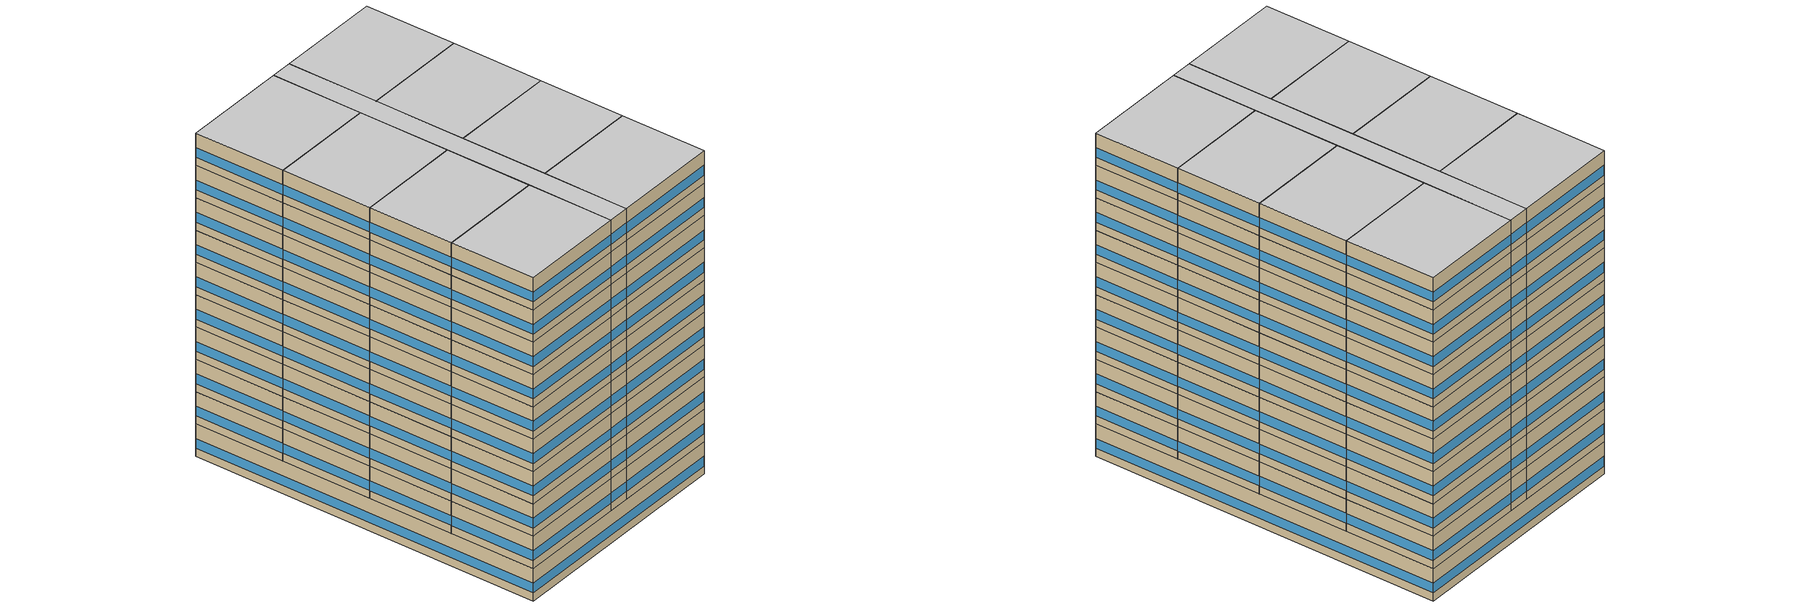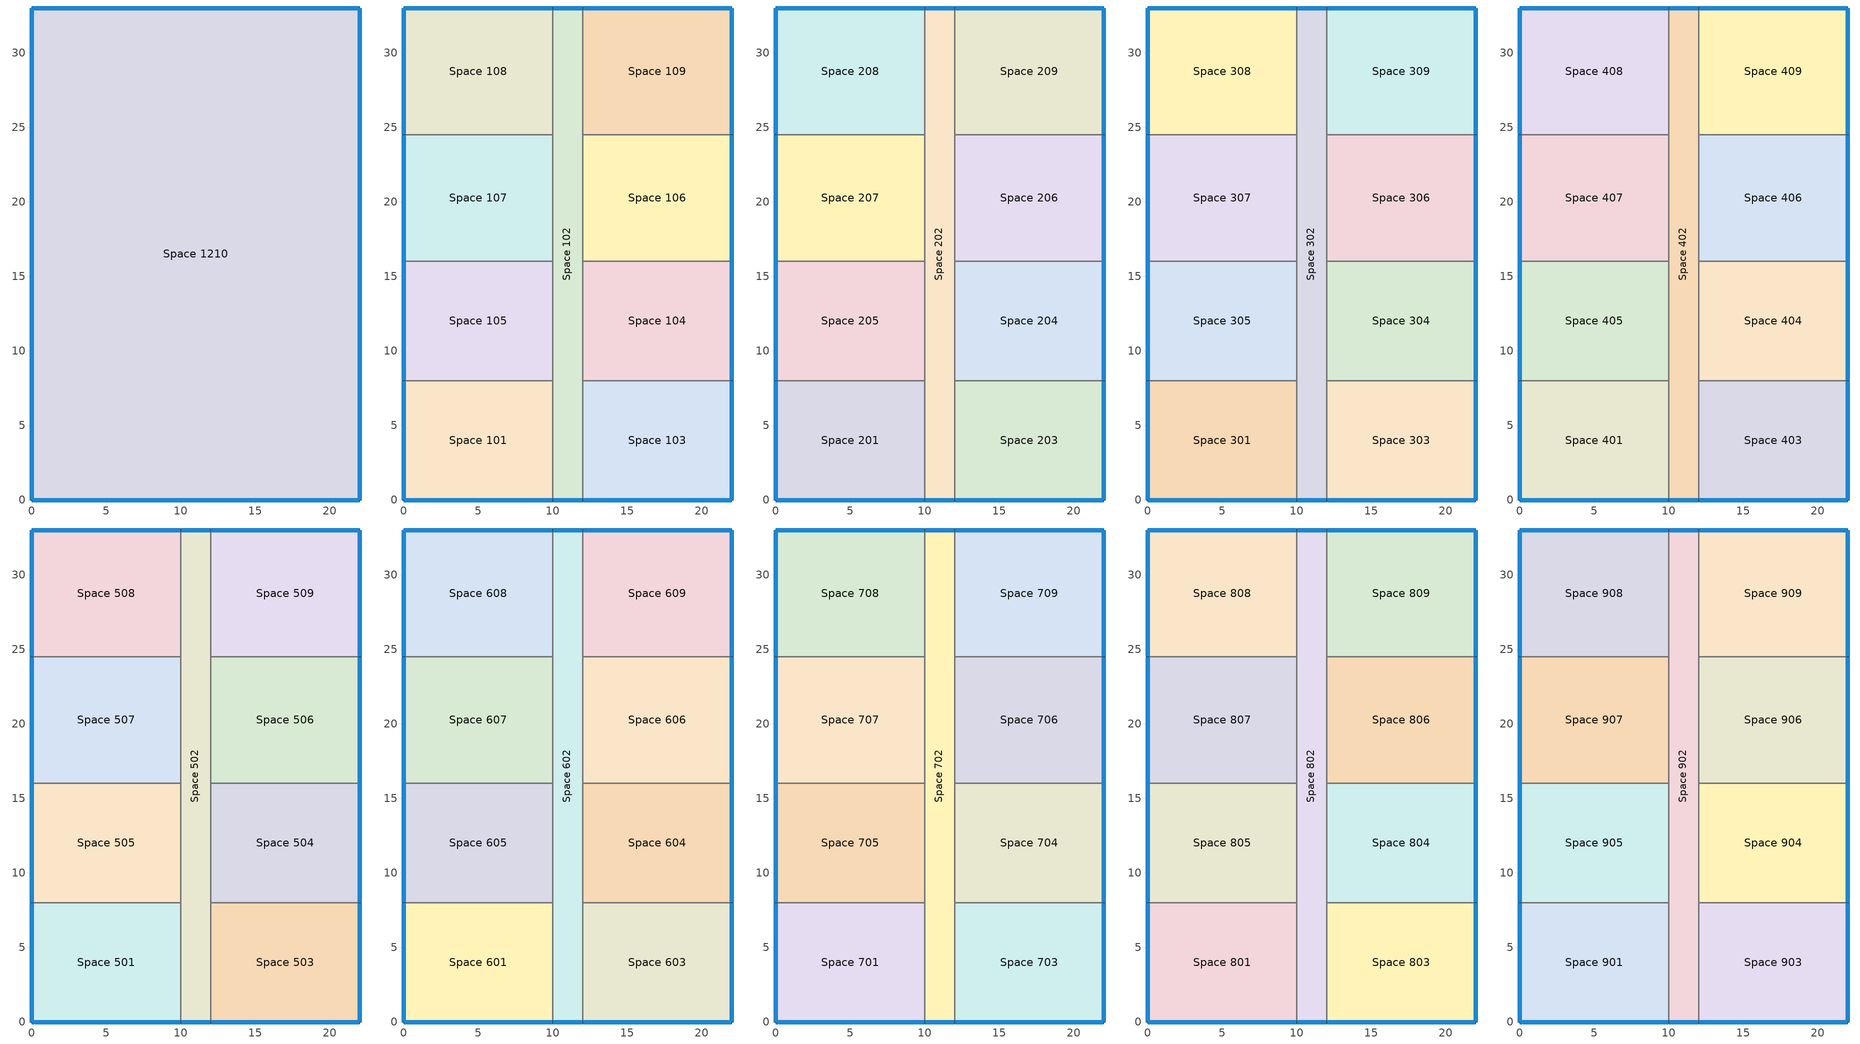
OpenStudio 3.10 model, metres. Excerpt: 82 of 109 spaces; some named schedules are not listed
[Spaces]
Space 1210
 floor ground: 22,33 22,0 0,0 0,33 z0
 wall outside: 0,33 0,0 22,0 22,33 0,33 z0:3.05
 window: 22,0.03 22,32.97 / 21.97,33 0.03,33 / 0,32.97 0,0.03 / 0.03,0 21.97,0 z0.76:1.68
 roof outside: 22,0 22,33 0,33 0,0 z3.05
Space 101
 floor ground: 10,8 10,0 0,0 0,8 z3.05
 wall outside: 0,8 0,0 10,0 z3.05:6.1
 wall to Space 102: 10,0 10,8 z3.05:6.1
 wall to Space 105: 10,8 0,8 z3.05:6.1
 window: 0.03,0 9.97,0 / 0,7.98 0,0.03 z3.81:4.73
Space 102
 floor ground: 12,33 12,0 10,0 10,33 z3.05
 wall outside: 12,33 10,33 / 10,0 12,0 z3.05:6.1
 wall to Space 109: 12,24.5 12,33 z3.05:6.1
 wall to Space 106: 12,16 12,24.5 z3.05:6.1
 wall to Space 104: 12,8 12,16 z3.05:6.1
 wall to Space 103: 12,0 12,8 z3.05:6.1
 wall to Space 105: 10,16 10,8 z3.05:6.1
 wall to Space 107: 10,24.5 10,16 z3.05:6.1
 wall to Space 108: 10,33 10,24.5 z3.05:6.1
 window: 11.97,33 10.03,33 / 10.03,0 11.97,0 z3.81:4.75
Space 103
 floor ground: 22,8 22,0 12,0 12,8 z3.05
 wall outside: 12,0 22,0 22,8 z3.05:6.1
 wall to Space 104: 22,8 12,8 z3.05:6.1
 window: 22,0.03 22,7.97 / 12.03,0 21.97,0 z3.81:4.73
Space 104
 floor ground: 22,16 22,8 12,8 12,16 z3.05
 wall outside: 22,8 22,16 z3.05:6.1
 wall to Space 106: 22,16 12,16 z3.05:6.1
 window: 22,8.03 22,15.97 z3.81:4.73
Space 105
 floor ground: 10,16 10,8 0,8 0,16 z3.05
 wall outside: 0,16 0,8 z3.05:6.1
 wall to Space 107: 10,16 0,16 z3.05:6.1
 window: 0,15.98 0,8.03 z3.81:4.73
Space 106
 floor ground: 22,24.5 22,16 12,16 12,24.5 z3.05
 wall outside: 22,16 22,24.5 z3.05:6.1
 wall to Space 109: 22,24.5 12,24.5 z3.05:6.1
 window: 22,16.03 22,24.47 z3.81:4.73
Space 107
 floor ground: 10,24.5 10,16 0,16 0,24.5 z3.05
 wall outside: 0,24.5 0,16 z3.05:6.1
 wall to Space 108: 10,24.5 0,24.5 z3.05:6.1
 window: 0,24.47 0,16.03 z3.81:4.73
Space 108
 floor ground: 10,33 10,24.5 0,24.5 0,33 z3.05
 wall outside: 10,33 0,33 0,24.5 z3.05:6.1
 window: 0,32.97 0,24.53 / 9.97,33 0.03,33 z3.81:4.73
Space 109
 floor ground: 22,33 22,24.5 12,24.5 12,33 z3.05
 wall outside: 22,24.5 22,33 12,33 z3.05:6.1
 window: 21.97,33 12.03,33 / 22,24.53 22,32.97 z3.81:4.73
Space 201
 floor to Space 101: 10,8 10,0 0,0 0,8 z6.1
 wall outside: 0,8 0,0 10,0 z6.1:9.15
 wall to Space 202: 10,0 10,8 z6.1:9.15
 wall to Space 205: 10,8 0,8 z6.1:9.15
 window: 0.03,0 9.97,0 / 0,7.98 0,0.03 z6.86:7.78
Space 202
 floor to Space 102: 12,33 12,0 10,0 10,33 z6.1
 wall outside: 12,33 10,33 / 10,0 12,0 z6.1:9.15
 wall to Space 209: 12,24.5 12,33 z6.1:9.15
 wall to Space 206: 12,16 12,24.5 z6.1:9.15
 wall to Space 204: 12,8 12,16 z6.1:9.15
 wall to Space 203: 12,0 12,8 z6.1:9.15
 wall to Space 205: 10,16 10,8 z6.1:9.15
 wall to Space 207: 10,24.5 10,16 z6.1:9.15
 wall to Space 208: 10,33 10,24.5 z6.1:9.15
 window: 11.97,33 10.03,33 / 10.03,0 11.97,0 z6.86:7.8
Space 203
 floor to Space 103: 22,8 22,0 12,0 12,8 z6.1
 wall outside: 12,0 22,0 22,8 z6.1:9.15
 wall to Space 204: 22,8 12,8 z6.1:9.15
 window: 22,0.03 22,7.97 / 12.03,0 21.97,0 z6.86:7.78
Space 204
 floor to Space 104: 22,16 22,8 12,8 12,16 z6.1
 wall outside: 22,8 22,16 z6.1:9.15
 wall to Space 206: 22,16 12,16 z6.1:9.15
 window: 22,8.03 22,15.97 z6.86:7.78
Space 205
 floor to Space 105: 10,16 10,8 0,8 0,16 z6.1
 wall outside: 0,16 0,8 z6.1:9.15
 wall to Space 207: 10,16 0,16 z6.1:9.15
 window: 0,15.98 0,8.03 z6.86:7.78
Space 206
 floor to Space 106: 22,24.5 22,16 12,16 12,24.5 z6.1
 wall outside: 22,16 22,24.5 z6.1:9.15
 wall to Space 209: 22,24.5 12,24.5 z6.1:9.15
 window: 22,16.03 22,24.47 z6.86:7.78
Space 207
 floor to Space 107: 10,24.5 10,16 0,16 0,24.5 z6.1
 wall outside: 0,24.5 0,16 z6.1:9.15
 wall to Space 208: 10,24.5 0,24.5 z6.1:9.15
 window: 0,24.47 0,16.03 z6.86:7.78
Space 208
 floor to Space 108: 10,33 10,24.5 0,24.5 0,33 z6.1
 wall outside: 10,33 0,33 0,24.5 z6.1:9.15
 window: 9.97,33 0.03,33 / 0,32.97 0,24.53 z6.86:7.78
Space 209
 floor to Space 109: 22,33 22,24.5 12,24.5 12,33 z6.1
 wall outside: 22,24.5 22,33 12,33 z6.1:9.15
 window: 21.97,33 12.03,33 / 22,24.53 22,32.97 z6.86:7.78
Space 301
 floor to Space 201: 10,8 10,0 0,0 0,8 z9.15
 wall outside: 0,8 0,0 10,0 z9.15:12.2
 wall to Space 302: 10,0 10,8 z9.15:12.2
 wall to Space 305: 10,8 0,8 z9.15:12.2
 window: 0.03,0 9.97,0 / 0,7.98 0,0.03 z9.91:10.83
Space 302
 floor to Space 202: 12,33 12,0 10,0 10,33 z9.15
 wall outside: 12,33 10,33 / 10,0 12,0 z9.15:12.2
 wall to Space 309: 12,24.5 12,33 z9.15:12.2
 wall to Space 306: 12,16 12,24.5 z9.15:12.2
 wall to Space 304: 12,8 12,16 z9.15:12.2
 wall to Space 303: 12,0 12,8 z9.15:12.2
 wall to Space 305: 10,16 10,8 z9.15:12.2
 wall to Space 307: 10,24.5 10,16 z9.15:12.2
 wall to Space 308: 10,33 10,24.5 z9.15:12.2
 window: 11.97,33 10.03,33 / 10.03,0 11.97,0 z9.91:10.85
Space 303
 floor to Space 203: 22,8 22,0 12,0 12,8 z9.15
 wall outside: 12,0 22,0 22,8 z9.15:12.2
 wall to Space 304: 22,8 12,8 z9.15:12.2
 window: 12.03,0 21.97,0 / 22,0.03 22,7.97 z9.91:10.83
Space 304
 floor to Space 204: 22,16 22,8 12,8 12,16 z9.15
 wall outside: 22,8 22,16 z9.15:12.2
 wall to Space 306: 22,16 12,16 z9.15:12.2
 window: 22,8.03 22,15.97 z9.91:10.83
Space 305
 floor to Space 205: 10,16 10,8 0,8 0,16 z9.15
 wall outside: 0,16 0,8 z9.15:12.2
 wall to Space 307: 10,16 0,16 z9.15:12.2
 window: 0,15.98 0,8.03 z9.91:10.83
Space 306
 floor to Space 206: 22,24.5 22,16 12,16 12,24.5 z9.15
 wall outside: 22,16 22,24.5 z9.15:12.2
 wall to Space 309: 22,24.5 12,24.5 z9.15:12.2
 window: 22,16.03 22,24.47 z9.91:10.83
Space 307
 floor to Space 207: 10,24.5 10,16 0,16 0,24.5 z9.15
 wall outside: 0,24.5 0,16 z9.15:12.2
 wall to Space 308: 10,24.5 0,24.5 z9.15:12.2
 window: 0,24.47 0,16.03 z9.91:10.83
Space 308
 floor to Space 208: 10,33 10,24.5 0,24.5 0,33 z9.15
 wall outside: 10,33 0,33 0,24.5 z9.15:12.2
 window: 0,32.97 0,24.53 / 9.97,33 0.03,33 z9.91:10.83
Space 309
 floor to Space 209: 22,33 22,24.5 12,24.5 12,33 z9.15
 wall outside: 22,24.5 22,33 12,33 z9.15:12.2
 window: 21.97,33 12.03,33 / 22,24.53 22,32.97 z9.91:10.83
Space 401
 floor to Space 301: 10,8 10,0 0,0 0,8 z12.2
 wall outside: 0,8 0,0 10,0 z12.2:15.25
 wall to Space 402: 10,0 10,8 z12.2:15.25
 wall to Space 405: 10,8 0,8 z12.2:15.25
 window: 0.03,0 9.97,0 / 0,7.98 0,0.03 z12.96:13.88
Space 402
 floor to Space 302: 12,33 12,0 10,0 10,33 z12.2
 wall outside: 12,33 10,33 / 10,0 12,0 z12.2:15.25
 wall to Space 409: 12,24.5 12,33 z12.2:15.25
 wall to Space 406: 12,16 12,24.5 z12.2:15.25
 wall to Space 404: 12,8 12,16 z12.2:15.25
 wall to Space 403: 12,0 12,8 z12.2:15.25
 wall to Space 405: 10,16 10,8 z12.2:15.25
 wall to Space 407: 10,24.5 10,16 z12.2:15.25
 wall to Space 408: 10,33 10,24.5 z12.2:15.25
 window: 11.97,33 10.03,33 / 10.03,0 11.97,0 z12.96:13.9
Space 403
 floor to Space 303: 22,8 22,0 12,0 12,8 z12.2
 wall outside: 12,0 22,0 22,8 z12.2:15.25
 wall to Space 404: 22,8 12,8 z12.2:15.25
 window: 22,0.03 22,7.97 / 12.03,0 21.97,0 z12.96:13.88
Space 404
 floor to Space 304: 22,16 22,8 12,8 12,16 z12.2
 wall outside: 22,8 22,16 z12.2:15.25
 wall to Space 406: 22,16 12,16 z12.2:15.25
 window: 22,8.03 22,15.97 z12.96:13.88
Space 405
 floor to Space 305: 10,16 10,8 0,8 0,16 z12.2
 wall outside: 0,16 0,8 z12.2:15.25
 wall to Space 407: 10,16 0,16 z12.2:15.25
 window: 0,15.98 0,8.03 z12.96:13.88
Space 406
 floor to Space 306: 22,24.5 22,16 12,16 12,24.5 z12.2
 wall outside: 22,16 22,24.5 z12.2:15.25
 wall to Space 409: 22,24.5 12,24.5 z12.2:15.25
 window: 22,16.03 22,24.47 z12.96:13.88
Space 407
 floor to Space 307: 10,24.5 10,16 0,16 0,24.5 z12.2
 wall outside: 0,24.5 0,16 z12.2:15.25
 wall to Space 408: 10,24.5 0,24.5 z12.2:15.25
 window: 0,24.47 0,16.03 z12.96:13.88
Space 408
 floor to Space 308: 10,33 10,24.5 0,24.5 0,33 z12.2
 wall outside: 10,33 0,33 0,24.5 z12.2:15.25
 window: 0,32.97 0,24.53 / 9.97,33 0.03,33 z12.96:13.88
Space 409
 floor to Space 309: 22,33 22,24.5 12,24.5 12,33 z12.2
 wall outside: 22,24.5 22,33 12,33 z12.2:15.25
 window: 21.97,33 12.03,33 / 22,24.53 22,32.97 z12.96:13.88
Space 501
 floor to Space 401: 10,8 10,0 0,0 0,8 z15.25
 wall outside: 0,8 0,0 10,0 z15.25:18.3
 wall to Space 502: 10,0 10,8 z15.25:18.3
 wall to Space 505: 10,8 0,8 z15.25:18.3
 window: 0.03,0 9.97,0 / 0,7.98 0,0.03 z16.01:16.93
Space 502
 floor to Space 402: 12,33 12,0 10,0 10,33 z15.25
 wall outside: 12,33 10,33 / 10,0 12,0 z15.25:18.3
 wall to Space 509: 12,24.5 12,33 z15.25:18.3
 wall to Space 506: 12,16 12,24.5 z15.25:18.3
 wall to Space 504: 12,8 12,16 z15.25:18.3
 wall to Space 503: 12,0 12,8 z15.25:18.3
 wall to Space 505: 10,16 10,8 z15.25:18.3
 wall to Space 507: 10,24.5 10,16 z15.25:18.3
 wall to Space 508: 10,33 10,24.5 z15.25:18.3
 window: 11.97,33 10.03,33 / 10.03,0 11.97,0 z16.01:16.95
Space 503
 floor to Space 403: 22,8 22,0 12,0 12,8 z15.25
 wall outside: 12,0 22,0 22,8 z15.25:18.3
 wall to Space 504: 22,8 12,8 z15.25:18.3
 window: 22,0.03 22,7.97 / 12.03,0 21.97,0 z16.01:16.93
Space 504
 floor to Space 404: 22,16 22,8 12,8 12,16 z15.25
 wall outside: 22,8 22,16 z15.25:18.3
 wall to Space 506: 22,16 12,16 z15.25:18.3
 window: 22,8.03 22,15.97 z16.01:16.93
Space 505
 floor to Space 405: 10,16 10,8 0,8 0,16 z15.25
 wall outside: 0,16 0,8 z15.25:18.3
 wall to Space 507: 10,16 0,16 z15.25:18.3
 window: 0,15.98 0,8.03 z16.01:16.93
Space 506
 floor to Space 406: 22,24.5 22,16 12,16 12,24.5 z15.25
 wall outside: 22,16 22,24.5 z15.25:18.3
 wall to Space 509: 22,24.5 12,24.5 z15.25:18.3
 window: 22,16.03 22,24.47 z16.01:16.93
Space 507
 floor to Space 407: 10,24.5 10,16 0,16 0,24.5 z15.25
 wall outside: 0,24.5 0,16 z15.25:18.3
 wall to Space 508: 10,24.5 0,24.5 z15.25:18.3
 window: 0,24.47 0,16.03 z16.01:16.93
Space 508
 floor to Space 408: 10,33 10,24.5 0,24.5 0,33 z15.25
 wall outside: 10,33 0,33 0,24.5 z15.25:18.3
 window: 9.97,33 0.03,33 / 0,32.97 0,24.53 z16.01:16.93
Space 509
 floor to Space 409: 22,33 22,24.5 12,24.5 12,33 z15.25
 wall outside: 22,24.5 22,33 12,33 z15.25:18.3
 window: 22,24.53 22,32.97 / 21.97,33 12.03,33 z16.01:16.93
Space 601
 floor to Space 501: 10,8 10,0 0,0 0,8 z18.3
 wall outside: 0,8 0,0 10,0 z18.3:21.35
 wall to Space 602: 10,0 10,8 z18.3:21.35
 wall to Space 605: 10,8 0,8 z18.3:21.35
 window: 0,7.98 0,0.03 / 0.03,0 9.97,0 z19.06:19.98
Space 602
 floor to Space 502: 12,33 12,0 10,0 10,33 z18.3
 wall outside: 12,33 10,33 / 10,0 12,0 z18.3:21.35
 wall to Space 609: 12,24.5 12,33 z18.3:21.35
 wall to Space 606: 12,16 12,24.5 z18.3:21.35
 wall to Space 604: 12,8 12,16 z18.3:21.35
 wall to Space 603: 12,0 12,8 z18.3:21.35
 wall to Space 605: 10,16 10,8 z18.3:21.35
 wall to Space 607: 10,24.5 10,16 z18.3:21.35
 wall to Space 608: 10,33 10,24.5 z18.3:21.35
 window: 11.97,33 10.03,33 / 10.03,0 11.97,0 z19.06:20
Space 603
 floor to Space 503: 22,8 22,0 12,0 12,8 z18.3
 wall outside: 12,0 22,0 22,8 z18.3:21.35
 wall to Space 604: 22,8 12,8 z18.3:21.35
 window: 22,0.03 22,7.97 / 12.03,0 21.97,0 z19.06:19.98
Space 604
 floor to Space 504: 22,16 22,8 12,8 12,16 z18.3
 wall outside: 22,8 22,16 z18.3:21.35
 wall to Space 606: 22,16 12,16 z18.3:21.35
 window: 22,8.03 22,15.97 z19.06:19.98
Space 605
 floor to Space 505: 10,16 10,8 0,8 0,16 z18.3
 wall outside: 0,16 0,8 z18.3:21.35
 wall to Space 607: 10,16 0,16 z18.3:21.35
 window: 0,15.98 0,8.03 z19.06:19.98
Space 606
 floor to Space 506: 22,24.5 22,16 12,16 12,24.5 z18.3
 wall outside: 22,16 22,24.5 z18.3:21.35
 wall to Space 609: 22,24.5 12,24.5 z18.3:21.35
 window: 22,16.03 22,24.47 z19.06:19.98
Space 607
 floor to Space 507: 10,24.5 10,16 0,16 0,24.5 z18.3
 wall outside: 0,24.5 0,16 z18.3:21.35
 wall to Space 608: 10,24.5 0,24.5 z18.3:21.35
 window: 0,24.47 0,16.03 z19.06:19.98
Space 608
 floor to Space 508: 10,33 10,24.5 0,24.5 0,33 z18.3
 wall outside: 10,33 0,33 0,24.5 z18.3:21.35
 window: 0,32.97 0,24.53 / 9.97,33 0.03,33 z19.06:19.98
Space 609
 floor to Space 509: 22,33 22,24.5 12,24.5 12,33 z18.3
 wall outside: 22,24.5 22,33 12,33 z18.3:21.35
 window: 21.97,33 12.03,33 / 22,24.53 22,32.97 z19.06:19.98
Space 701
 floor to Space 601: 10,8 10,0 0,0 0,8 z21.35
 wall outside: 0,8 0,0 10,0 z21.35:24.4
 wall to Space 702: 10,0 10,8 z21.35:24.4
 wall to Space 705: 10,8 0,8 z21.35:24.4
 window: 0.03,0 9.97,0 / 0,7.98 0,0.03 z22.11:23.03
Space 702
 floor to Space 602: 12,33 12,0 10,0 10,33 z21.35
 wall outside: 12,33 10,33 / 10,0 12,0 z21.35:24.4
 wall to Space 709: 12,24.5 12,33 z21.35:24.4
 wall to Space 706: 12,16 12,24.5 z21.35:24.4
 wall to Space 704: 12,8 12,16 z21.35:24.4
 wall to Space 703: 12,0 12,8 z21.35:24.4
 wall to Space 705: 10,16 10,8 z21.35:24.4
 wall to Space 707: 10,24.5 10,16 z21.35:24.4
 wall to Space 708: 10,33 10,24.5 z21.35:24.4
 window: 11.97,33 10.03,33 / 10.03,0 11.97,0 z22.11:23.05
Space 703
 floor to Space 603: 22,8 22,0 12,0 12,8 z21.35
 wall outside: 12,0 22,0 22,8 z21.35:24.4
 wall to Space 704: 22,8 12,8 z21.35:24.4
 window: 12.03,0 21.97,0 / 22,0.03 22,7.97 z22.11:23.03
Space 704
 floor to Space 604: 22,16 22,8 12,8 12,16 z21.35
 wall outside: 22,8 22,16 z21.35:24.4
 wall to Space 706: 22,16 12,16 z21.35:24.4
 window: 22,8.03 22,15.97 z22.11:23.03
Space 705
 floor to Space 605: 10,16 10,8 0,8 0,16 z21.35
 wall outside: 0,16 0,8 z21.35:24.4
 wall to Space 707: 10,16 0,16 z21.35:24.4
 window: 0,15.98 0,8.03 z22.11:23.03
Space 706
 floor to Space 606: 22,24.5 22,16 12,16 12,24.5 z21.35
 wall outside: 22,16 22,24.5 z21.35:24.4
 wall to Space 709: 22,24.5 12,24.5 z21.35:24.4
 window: 22,16.03 22,24.47 z22.11:23.03
Space 707
 floor to Space 607: 10,24.5 10,16 0,16 0,24.5 z21.35
 wall outside: 0,24.5 0,16 z21.35:24.4
 wall to Space 708: 10,24.5 0,24.5 z21.35:24.4
 window: 0,24.47 0,16.03 z22.11:23.03
Space 708
 floor to Space 608: 10,33 10,24.5 0,24.5 0,33 z21.35
 wall outside: 10,33 0,33 0,24.5 z21.35:24.4
 window: 0,32.97 0,24.53 / 9.97,33 0.03,33 z22.11:23.03
Space 709
 floor to Space 609: 22,33 22,24.5 12,24.5 12,33 z21.35
 wall outside: 22,24.5 22,33 12,33 z21.35:24.4
 window: 21.97,33 12.03,33 / 22,24.53 22,32.97 z22.11:23.03
Space 801
 floor to Space 701: 10,8 10,0 0,0 0,8 z24.4
 wall outside: 0,8 0,0 10,0 z24.4:27.45
 wall to Space 802: 10,0 10,8 z24.4:27.45
 wall to Space 805: 10,8 0,8 z24.4:27.45
 window: 0,7.98 0,0.03 / 0.03,0 9.97,0 z25.16:26.08
Space 802
 floor to Space 702: 12,33 12,0 10,0 10,33 z24.4
 wall outside: 12,33 10,33 / 10,0 12,0 z24.4:27.45
 wall to Space 809: 12,24.5 12,33 z24.4:27.45
 wall to Space 806: 12,16 12,24.5 z24.4:27.45
 wall to Space 804: 12,8 12,16 z24.4:27.45
 wall to Space 803: 12,0 12,8 z24.4:27.45
 wall to Space 805: 10,16 10,8 z24.4:27.45
 wall to Space 807: 10,24.5 10,16 z24.4:27.45
 wall to Space 808: 10,33 10,24.5 z24.4:27.45
 window: 11.97,33 10.03,33 / 10.03,0 11.97,0 z25.16:26.1
Space 803
 floor to Space 703: 22,8 22,0 12,0 12,8 z24.4
 wall outside: 12,0 22,0 22,8 z24.4:27.45
 wall to Space 804: 22,8 12,8 z24.4:27.45
 window: 22,0.03 22,7.97 / 12.03,0 21.97,0 z25.16:26.08
Space 804
 floor to Space 704: 22,16 22,8 12,8 12,16 z24.4
 wall outside: 22,8 22,16 z24.4:27.45
 wall to Space 806: 22,16 12,16 z24.4:27.45
 window: 22,8.03 22,15.97 z25.16:26.08
Space 805
 floor to Space 705: 10,16 10,8 0,8 0,16 z24.4
 wall outside: 0,16 0,8 z24.4:27.45
 wall to Space 807: 10,16 0,16 z24.4:27.45
 window: 0,15.98 0,8.03 z25.16:26.08
Space 806
 floor to Space 706: 22,24.5 22,16 12,16 12,24.5 z24.4
 wall outside: 22,16 22,24.5 z24.4:27.45
 wall to Space 809: 22,24.5 12,24.5 z24.4:27.45
 window: 22,16.03 22,24.47 z25.16:26.08
Space 807
 floor to Space 707: 10,24.5 10,16 0,16 0,24.5 z24.4
 wall outside: 0,24.5 0,16 z24.4:27.45
 wall to Space 808: 10,24.5 0,24.5 z24.4:27.45
 window: 0,24.47 0,16.03 z25.16:26.08
Space 808
 floor to Space 708: 10,33 10,24.5 0,24.5 0,33 z24.4
 wall outside: 10,33 0,33 0,24.5 z24.4:27.45
 window: 9.97,33 0.03,33 / 0,32.97 0,24.53 z25.16:26.08
Space 809
 floor to Space 709: 22,33 22,24.5 12,24.5 12,33 z24.4
 wall outside: 22,24.5 22,33 12,33 z24.4:27.45
 window: 22,24.53 22,32.97 / 21.97,33 12.03,33 z25.16:26.08
Space 901
 floor to Space 801: 10,8 10,0 0,0 0,8 z27.45
 wall outside: 0,8 0,0 10,0 z27.45:30.5
 wall to Space 902: 10,0 10,8 z27.45:30.5
 wall to Space 905: 10,8 0,8 z27.45:30.5
 window: 0.03,0 9.97,0 / 0,7.98 0,0.03 z28.21:29.13
 ceiling to Space 1001: 10,0 10,8 0,8 0,0 z30.5
Space 902
 floor to Space 802: 12,33 12,0 10,0 10,33 z27.45
 wall outside: 12,33 10,33 / 10,0 12,0 z27.45:30.5
 wall to Space 909: 12,24.5 12,33 z27.45:30.5
 wall to Space 906: 12,16 12,24.5 z27.45:30.5
 wall to Space 904: 12,8 12,16 z27.45:30.5
 wall to Space 903: 12,0 12,8 z27.45:30.5
 wall to Space 905: 10,16 10,8 z27.45:30.5
 wall to Space 907: 10,24.5 10,16 z27.45:30.5
 wall to Space 908: 10,33 10,24.5 z27.45:30.5
 window: 10.03,0 11.97,0 / 11.97,33 10.03,33 z28.21:29.15
 ceiling to Space 1002: 12,0 12,33 10,33 10,0 z30.5
Space 903
 floor to Space 803: 22,8 22,0 12,0 12,8 z27.45
 wall outside: 12,0 22,0 22,8 z27.45:30.5
 wall to Space 904: 22,8 12,8 z27.45:30.5
 window: 22,0.03 22,7.97 / 12.03,0 21.97,0 z28.21:29.13
 ceiling to Space 1003: 22,0 22,8 12,8 12,0 z30.5
Space 904
 floor to Space 804: 22,16 22,8 12,8 12,16 z27.45
 wall outside: 22,8 22,16 z27.45:30.5
 wall to Space 906: 22,16 12,16 z27.45:30.5
 window: 22,8.03 22,15.97 z28.21:29.13
 ceiling to Space 1004: 22,8 22,16 12,16 12,8 z30.5
Space 905
 floor to Space 805: 10,16 10,8 0,8 0,16 z27.45
 wall outside: 0,16 0,8 z27.45:30.5
 wall to Space 907: 10,16 0,16 z27.45:30.5
 window: 0,15.98 0,8.03 z28.21:29.13
 ceiling to Space 1005: 10,8 10,16 0,16 0,8 z30.5
Space 906
 floor to Space 806: 22,24.5 22,16 12,16 12,24.5 z27.45
 wall outside: 22,16 22,24.5 z27.45:30.5
 wall to Space 909: 22,24.5 12,24.5 z27.45:30.5
 window: 22,16.03 22,24.47 z28.21:29.13
 ceiling to Space 1006: 22,16 22,24.5 12,24.5 12,16 z30.5
Space 907
 floor to Space 807: 10,24.5 10,16 0,16 0,24.5 z27.45
 wall outside: 0,24.5 0,16 z27.45:30.5
 wall to Space 908: 10,24.5 0,24.5 z27.45:30.5
 window: 0,24.47 0,16.03 z28.21:29.13
 ceiling to Space 1007: 10,16 10,24.5 0,24.5 0,16 z30.5
Space 908
 floor to Space 808: 10,33 10,24.5 0,24.5 0,33 z27.45
 wall outside: 10,33 0,33 0,24.5 z27.45:30.5
 window: 9.97,33 0.03,33 / 0,32.97 0,24.53 z28.21:29.13
 ceiling to Space 1008: 10,24.5 10,33 0,33 0,24.5 z30.5
Space 909
 floor to Space 809: 22,33 22,24.5 12,24.5 12,33 z27.45
 wall outside: 22,24.5 22,33 12,33 z27.45:30.5
 window: 21.97,33 12.03,33 / 22,24.53 22,32.97 z28.21:29.13
 ceiling to Space 1009: 12,24.5 22,24.5 22,33 12,33 z30.5
[ClimateZones]
Climate Zone Institution Name 1=ASHRAE; Climate Zone Document Name 1=ANSI/ASHRAE Standard 169; Climate Zone Document Year 1=2006; Climate Zone Value 1=6A; Climate Zone Institution Name 2=CEC; Climate Zone Document Name 2=California Climate Zone Descriptions; Climate Zone Document Year 2=1995; Climate Zone Value 2=3
[Building]
Building 1
[Site]
Montreal-Trudeau Intl AP: Latitude {deg}=45.4706; Longitude {deg}=-73.7408; Time Zone {hr}=-5; Elevation {m}=36; Keep Site Location Information=No
[SizingPeriod:DesignDay] Daily Dry-Bulb Temperature Range {deltaC}=0; Barometric Pressure {Pa}=100893; Wind Speed {m/s}=3.9; Wind Direction {deg}=260; Sky Clearness=0; Rain Indicator=No; Snow Indicator=No; Day of Month=21; Month=1; Day Type=WinterDesignDay; Daylight Saving Time Indicator=No; Dry-Bulb Temperature Range Modifier Type=DefaultMultipliers; Solar Model Indicator=ASHRAEClearSky
Name | Maximum Dry-Bulb Temperature {C} | Humidity Condition Type | Wetbulb or DewPoint at Maximum Dry-Bulb {C}
Montreal Int'l Ann Htg 99.6% Condns DB | -23.7 | Wetbulb | -23.7
Montreal Int'l Ann Htg 99% Condns DB | -21.1 | Wetbulb | -21.1
Montreal Int'l Ann Hum_n 99.6% Condns DP=>MCDB | -23 | Dewpoint | -30.5
Montreal Int'l Ann Hum_n 99% Condns DP=>MCDB | -20.6 | Dewpoint | -27.9
[Material]
Name | Roughness | Thickness {m} | Conductivity {W/m-K} | Density {kg/m3} | Specific Heat {J/kg-K} | Thermal Absorptance | Solar Absorptance | Visible Absorptance
G05 25mm wood 1; G05 25mm wood 3 | MediumSmooth | 0.0254 | 0.15 | 608 | 1630 | 0.9 | 0.5 | 0.5
F08 Metal surface 1 | Smooth | 0.0008 | 45.28 | 7824 | 500 | 0.9 | 0.7 | 0.7
Generic LW Concrete | MediumRough | 0.1 | 0.53 | 1280 | 840 | 0.9 | 0.8 | 0.8
Generic Ceiling Air Gap | Smooth | 0.1 | 0.556 | 1.28 | 1000 | 0.9 | 0.7 | 0.7
Generic Acoustic Tile | MediumSmooth | 0.02 | 0.06 | 368 | 590 | 0.9 | 0.2 | 0.2
100mm Normalweight concrete floor 1 | MediumSmooth | 0.1016 | 2.31 | 2322 | 832
G01 13mm gypsum board 1 | Smooth | 0.0127 | 0.16 | 800 | 1090 | 0.9 | 0.7 | 0.5
6 in. Normalweight Concrete Floor 2 | MediumRough | 0.1524 | 2.31 | 2322 | 832 | 0.9 | 0.7 | 0.7
AQNC2024standard concrete | MediumRough | 0.1 | 2.5 | 2400 | 840 | 0.9 | 0.7 | 0.7
AQNC2024expanded polystyrene type I 15 cm | MediumRough | 0.15 | 0.0385 | 15 | 1500 | 0.9 | 0.7 | 0.7
AQNC2024Stucco 25 mm | MediumRough | 0.025 | 0.159 | 800 | 1090 | 0.9 | 0.7 | 0.7
AQNC2024gypsum board | MediumRough | 0.1 | 0.159 | 800 | 1090 | 0.9 | 0.7 | 0.7
AQNC2024built-up roofing 1 | MediumRough | 0.1 | 0.162 | 1121 | 1470 | 0.9 | 0.7 | 0.7
AQNC2024brick (fired clay) | MediumRough | 0.1 | 1.43 | 2400 | 840 | 0.9 | 0.7 | 0.7
[Material:NoMass] Thermal Absorptance=0.9; Solar Absorptance=0.7
Name | Roughness | Thermal Resistance {m2-K/W} | Visible Absorptance
CP02 CARPET PAD 2 | VeryRough | 0.21648 | 0.8
Typical Carpet Pad 3 | Smooth | 3.45515 | 0.8
Typical Insulation R-0.58 1 | Smooth | 0.454528 | 0.7
Typical Insulation R-1.15 1 | Smooth | 0.454545 | 0.7
[Construction]
Typical Interior Partition 4: G05 25mm wood 1
Generic Interior Floor: Generic Acoustic Tile, Generic Ceiling Air Gap, Generic LW Concrete
Typical Interior Partition 6; Typical Interior Door 6: G05 25mm wood 3
Customized Fenestration: u=2.38: Fenestration U=2.38 0.4
Customized Fenestration: cond=0.220 tvis=0.898 tsol=0.837 3: Customized Fenestration:: cond=0.220 tvis=0.898 tsol=0.837
Typical Interior Floor 3: 100mm Normalweight concrete floor 1, CP02 CARPET PAD 2
Typical Interior Wall 3: G01 13mm gypsum board 1, G01 13mm gypsum board 1
Typical Interior Ceiling 3: CP02 CARPET PAD 2, 100mm Normalweight concrete floor 1
Customized opaque construction {4e7b71c1-5be2-4431-8ce4-cf987089d090} to conductance of 0.284 2: 6 in. Normalweight Concrete Floor 2, Typical Carpet Pad 3
Customized opaque construction {1d419b8d-d461-492a-92d8-f46981addb7c} to conductance of 2.2 2: F08 Metal surface 1, Typical Insulation R-0.58 1
Customized opaque construction {bc588554-639a-4cee-8ce8-916022afe59b} to conductance of 2.2 2: Typical Insulation R-1.15 1
Customized Fenestration: cond=0.220 tvis=0.294 tsol=0.332 2: Customized Fenestration:: cond=0.220 tvis=0.294 tsol=0.332
Typical Interior Window 3: Clear 3mm 2
AQ_MURB_2024_MURB ground 2011 2020 6A; AQ_MURB_2024_MURB ground 2011 2020 6A 1; AQ_MURB_2024_MURB ground 2011 2020 6A 2: AQNC2024standard concrete, AQNC2024expanded polystyrene type I 15 cm
AQ_MURB_2024_MURB Wall 2011 2020 6A: AQNC2024Stucco 25 mm, AQNC2024brick (fired clay), AQNC2024expanded polystyrene type I 15 cm, AQNC2024gypsum board
AQ_MURB_2024_MURB roof 2011 2020 6A: AQNC2024built-up roofing 1, AQNC2024expanded polystyrene type I 15 cm
[WindowMaterial:SimpleGlazingSystem]
Name | U-Factor {W/m2-K} | Solar Heat Gain Coefficient | Visible Transmittance
Fenestration U=2.38 0.4 | 2.38 | 0.4 | 0.4
Customized Fenestration:: cond=0.220 tvis=0.294 tsol=0.332; Customized Fenestration:: cond=0.220 tvis=0.898 tsol=0.837 | 2.2 | 0.6 | 0.21
[WindowMaterial:Glazing]
Clear 3mm 2: Optical Data Type=SpectralAverage; Thickness {m}=0.003; Solar Transmittance at Normal Incidence=0.837; Front Side Solar Reflectance at Normal Incidence=0.075; Back Side Solar Reflectance at Normal Incidence=0.075; Visible Transmittance at Normal Incidence=0.898; Front Side Visible Reflectance at Normal Incidence=0.081; Back Side Visible Reflectance at Normal Incidence=0.081; Infrared Transmittance at Normal Incidence=0; Front Side Infrared Hemispherical Emissivity=0.84; Back Side Infrared Hemispherical Emissivity=0.84; Conductivity {W/m-K}=0.9; Dirt Correction Factor for Solar and Visible Transmittance=1; Solar Diffusing=No
[DefaultConstructionSet]
Zone 20112020 6A: Default Exterior Surface Constructions=NECB 2011 - HighApt - NECB HDD Method at climate 11; Default Interior Surface Constructions=Default Surface Constructions 1686; Default Ground Contact Surface Constructions=NECB 2011 - HighApt - NECB HDD Method at climate 12; Default Exterior SubSurface Constructions=NECB 2011 - HighApt - NECB HDD Method at climate 13; Default Interior SubSurface Constructions=Default Sub Surface Constructions 1122; Interior Partition Construction=Typical Interior Partition 6; Adiabatic Surface Construction=Generic Interior Floor
[DefaultSurfaceConstructions]
Name | Floor Construction | Wall Construction | Roof Ceiling Construction
NECB 2011 - HighApt - NECB HDD Method at climate 11 | AQ_MURB_2024_MURB ground 2011 2020 6A | AQ_MURB_2024_MURB Wall 2011 2020 6A | AQ_MURB_2024_MURB roof 2011 2020 6A
Default Surface Constructions 1686 | Typical Interior Floor 3 | Typical Interior Wall 3 | Typical Interior Ceiling 3
NECB 2011 - HighApt - NECB HDD Method at climate 12 | AQ_MURB_2024_MURB ground 2011 2020 6A 2 | AQ_MURB_2024_MURB ground 2011 2020 6A 1 | Customized opaque construction {4e7b71c1-5be2-4431-8ce4-cf987089d090} to conductance of 0.284 2
[DefaultSubSurfaceConstructions]
Name | Fixed Window Construction | Operable Window Construction | Door Construction | Glass Door Construction | Overhead Door Construction | Skylight Construction | Tubular Daylight Dome Construction | Tubular Daylight Diffuser Construction
NECB 2011 - HighApt - NECB HDD Method at climate 13 | Customized Fenestration: u=2.38 | Customized Fenestration: u=2.38 | Customized opaque construction {1d419b8d-d461-492a-92d8-f46981addb7c} to conductance of 2.2 2 | Customized Fenestration: u=2.38 | Customized opaque construction {bc588554-639a-4cee-8ce8-916022afe59b} to conductance of 2.2 2 | Customized Fenestration: cond=0.220 tvis=0.294 tsol=0.332 2 | Customized Fenestration: cond=0.220 tvis=0.898 tsol=0.837 3 | Customized Fenestration: cond=0.220 tvis=0.898 tsol=0.837 3
Default Sub Surface Constructions 1122 | Typical Interior Window 3 | Typical Interior Window 3 | Typical Interior Door 6
[ThermostatSetpoint:DualSetpoint] Heating Setpoint Temperature Schedule=NECB-G-Thermostat Setpoint-Heating; Cooling Setpoint Temperature Schedule=NECB-G-Thermostat Setpoint-Cooling
Thermostat Setpoint Dual Setpoint 45; Thermostat Setpoint Dual Setpoint 46; Thermostat Setpoint Dual Setpoint 47; Thermostat Setpoint Dual Setpoint 48; Thermostat Setpoint Dual Setpoint 49; Thermostat Setpoint Dual Setpoint 50; Thermostat Setpoint Dual Setpoint 51; Thermostat Setpoint Dual Setpoint 52; Thermostat Setpoint Dual Setpoint 53; Thermostat Setpoint Dual Setpoint 54; Thermostat Setpoint Dual Setpoint 55; Thermostat Setpoint Dual Setpoint 56; Thermostat Setpoint Dual Setpoint 57; Thermostat Setpoint Dual Setpoint 58; Thermostat Setpoint Dual Setpoint 59; Thermostat Setpoint Dual Setpoint 60; Thermostat Setpoint Dual Setpoint 61; Thermostat Setpoint Dual Setpoint 62; Thermostat Setpoint Dual Setpoint 63; Thermostat Setpoint Dual Setpoint 64; Thermostat Setpoint Dual Setpoint 65; Thermostat Setpoint Dual Setpoint 66; Thermostat Setpoint Dual Setpoint 67; Thermostat Setpoint Dual Setpoint 68; Thermostat Setpoint Dual Setpoint 69; Thermostat Setpoint Dual Setpoint 71; Thermostat Setpoint Dual Setpoint 72; Thermostat Setpoint Dual Setpoint 75; Thermostat Setpoint Dual Setpoint 76; Thermostat Setpoint Dual Setpoint 80; Thermostat Setpoint Dual Setpoint 81; Thermostat Setpoint Dual Setpoint 82; Thermostat Setpoint Dual Setpoint 83; Thermostat Setpoint Dual Setpoint 84; Thermostat Setpoint Dual Setpoint 85; Thermostat Setpoint Dual Setpoint 88; Thermostat Setpoint Dual Setpoint 89; Thermostat Setpoint Dual Setpoint 93; Thermostat Setpoint Dual Setpoint 94; Thermostat Setpoint Dual Setpoint 95; Thermostat Setpoint Dual Setpoint 96; Thermostat Setpoint Dual Setpoint 99; Thermostat Setpoint Dual Setpoint 100; Thermostat Setpoint Dual Setpoint 101; Thermostat Setpoint Dual Setpoint 102; Thermostat Setpoint Dual Setpoint 103; Thermostat Setpoint Dual Setpoint 104; Thermostat Setpoint Dual Setpoint 105; Thermostat Setpoint Dual Setpoint 106; Thermostat Setpoint Dual Setpoint 107; Thermostat Setpoint Dual Setpoint 108; Thermostat Setpoint Dual Setpoint 109; Thermostat Setpoint Dual Setpoint 110; Thermostat Setpoint Dual Setpoint 111; Thermostat Setpoint Dual Setpoint 112; Thermostat Setpoint Dual Setpoint 113; Thermostat Setpoint Dual Setpoint 114; Thermostat Setpoint Dual Setpoint 115; Thermostat Setpoint Dual Setpoint 116; Thermostat Setpoint Dual Setpoint 117; Thermostat Setpoint Dual Setpoint 118; Thermostat Setpoint Dual Setpoint 119; Thermostat Setpoint Dual Setpoint 120; Thermostat Setpoint Dual Setpoint 121; Thermostat Setpoint Dual Setpoint 122; Thermostat Setpoint Dual Setpoint 123; Thermostat Setpoint Dual Setpoint 124; Thermostat Setpoint Dual Setpoint 125; Thermostat Setpoint Dual Setpoint 126; Thermostat Setpoint Dual Setpoint 127; Thermostat Setpoint Dual Setpoint 128; Thermostat Setpoint Dual Setpoint 129; Thermostat Setpoint Dual Setpoint 131; Thermostat Setpoint Dual Setpoint 132; Thermostat Setpoint Dual Setpoint 133; Thermostat Setpoint Dual Setpoint 134; Thermostat Setpoint Dual Setpoint 135; Thermostat Setpoint Dual Setpoint 136; Thermostat Setpoint Dual Setpoint 137; Thermostat Setpoint Dual Setpoint 138; Thermostat Setpoint Dual Setpoint 139; Thermostat Setpoint Dual Setpoint 140; Thermostat Setpoint Dual Setpoint 141; Thermostat Setpoint Dual Setpoint 142; Thermostat Setpoint Dual Setpoint 143; Thermostat Setpoint Dual Setpoint 144; Thermostat Setpoint Dual Setpoint 146; Thermostat Setpoint Dual Setpoint 147; Thermostat Setpoint Dual Setpoint 151; Thermostat Setpoint Dual Setpoint 152; Thermostat Setpoint Dual Setpoint 153
[DefaultScheduleSet]
Name | Number of People Schedule | People Activity Level Schedule | Electric Equipment Schedule | Hot Water Equipment Schedule | Infiltration Schedule | Lighting Schedule
MidriseApartment Apartment Schedule Set 1 | MidriseApartment Apartment Occ 1 | MidriseApartment Activity 1 | MURB Appliances and lighting | MURB hot water equipment schedule | MidriseApartment Infil 1
MidriseApartment Corridor Schedule Set |  |  | ApartmentMidRise BLDG_ELEVATORS Pre2004 |  | MidriseApartment Infil 2 | MidriseApartment Corridor Light 1
[People:Definition]
MidriseApartment Apartment People Definition: Number of People Calculation Method=People/Area; People per Space Floor Area {person/m2}=0.0283091; Fraction Radiant=0.3
[ElectricEquipment:Definition] Design Level Calculation Method=EquipmentLevel
Name | Design Level {W} | Fraction Latent | Fraction Radiant | Fraction Lost
Fourcuisiniere | 313 | 0.1 | 0.2 | 0.1
Lavevaisselle; Lavevaisselle 1 | 30.59 | 0.1 | 0.1 | 0.8
Secheuse; Secheuse 1 | 276.7 | 0 | 0.2 | 0.8
Chauffeau 1 | 941.66 | 0.1 | 0 | 0.9
Congelateur 1 | 17.45 | 0.1 | 0 | 0.9
Autres 1 | 739.91 |  | 0.2
Fourcuisiniere 1 | 313.62 | 0.1 | 0.2 | 0.1
Refrigerateur 2 | 116.78 | 0.1 | 0 | 0.9
Laveuse 1 | 27.82 | 0 | 0.2 | 0.1
[SpaceType] Default Construction Set=Zone 20112020 6A
Name | Default Schedule Set
MURB small 2 | MidriseApartment Apartment Schedule Set 1
MURB lobby 1 | MidriseApartment Corridor Schedule Set
[People]
People 2: People Definition=MidriseApartment Apartment People Definition; Space or SpaceType=MURB small 2; Multiplier=1
[Lights:Definition]
Lights Definition 3: Design Level Calculation Method=LightingLevel; Lighting Level {W}=241.35; Fraction Radiant=0.4; Fraction Visible=0.2
[InternalMass:Definition] Construction=Typical Interior Partition 4; Design Level Calculation Method=SurfaceArea/Area; Surface Area per Space Floor Area=2
Internal Mass Definition 1; Internal Mass Definition 3; Internal Mass Definition 2
[InternalMass] Multiplier=1
Name | Internal Mass Definition | Space or SpaceType
Internal Mass 3 | Internal Mass Definition 3 | MURB small 2
Internal Mass 4 | Internal Mass Definition 1 | MURB lobby 1
Internal Mass 5 | Internal Mass Definition 2 | MURB lobby 1
[Lights]
Lights 2: Lights Definition=Lights Definition 3; Space or SpaceType=MURB small 2; Schedule=Eclairageint 1; Fraction Replaceable=1
[ElectricEquipment] Space or SpaceType=MURB small 2
Name | Electric Equipment Definition | Schedule
Electric Equipment 23 | Chauffeau 1 | Chaufeau 1
Electric Equipment 25 | Congelateur 1 | Congelateur 3
Electric Equipment 21 | Autres 1 | Autres 3
Electric Equipment 11 | Fourcuisiniere 1 | Fourcuisiniere
Electric Equipment 17 | Refrigerateur 2 | Refrigerateur 3
Electric Equipment 15 | Lavevaisselle 1 | Lavevaisselle
Electric Equipment 18 | Secheuse 1 | Secheuse
Electric Equipment 13 | Laveuse 1 | Laveuse 3
[Space]
Name | Space Type | Building Story | Thermal Zone
Space 101 | MURB small 2 | Building Story 2 | Thermal Zone 5
Space 102 | MURB lobby 1 | Building Story 2 | Thermal Zone 6
Space 103 | MURB small 2 | Building Story 2 | Thermal Zone 12
Space 104 | MURB small 2 | Building Story 2 | Thermal Zone 14
Space 105 | MURB small 2 | Building Story 2 | Thermal Zone 18
Space 106 | MURB small 2 | Building Story 2 | Thermal Zone 19
Space 107 | MURB small 2 | Building Story 2 | Thermal Zone 7
Space 108 | MURB small 2 | Building Story 2 | Thermal Zone 3
Space 109 | MURB small 2 | Building Story 2 | Thermal Zone 20
Space 201 | MURB small 2 | Building Story 3 | Thermal Zone 8
Space 202 | MURB lobby 1 | Building Story 3 | Thermal Zone 21
Space 203 | MURB small 2 | Building Story 3 | Thermal Zone 23
Space 204 | MURB small 2 | Building Story 3 | Thermal Zone 24
Space 205 | MURB small 2 | Building Story 3 | Thermal Zone 26
Space 206 | MURB small 2 | Building Story 3 | Thermal Zone 27
Space 207 | MURB small 2 | Building Story 3 | Thermal Zone 30
Space 208 | MURB small 2 | Building Story 3 | Thermal Zone 17
Space 209 | MURB small 2 | Building Story 3 | Thermal Zone 33
Space 301 | MURB small 2 | Building Story 4 | Thermal Zone 34
Space 302 | MURB lobby 1 | Building Story 4 | Thermal Zone 36
Space 303 | MURB small 2 | Building Story 4 | Thermal Zone 37
Space 304 | MURB small 2 | Building Story 4 | Thermal Zone 39
Space 305 | MURB small 2 | Building Story 4 | Thermal Zone 40
Space 306 | MURB small 2 | Building Story 4 | Thermal Zone 4
Space 307 | MURB small 2 | Building Story 4 | Thermal Zone 31
Space 308 | MURB small 2 | Building Story 4 | Thermal Zone 42
Space 309 | MURB small 2 | Building Story 4 | Thermal Zone 44
Space 401 | MURB small 2 | Building Story 5 | Thermal Zone 45
Space 402 | MURB lobby 1 | Building Story 5 | Thermal Zone 47
Space 403 | MURB small 2 | Building Story 5 | Thermal Zone 48
Space 404 | MURB small 2 | Building Story 5 | Thermal Zone 51
Space 405 | MURB small 2 | Building Story 5 | Thermal Zone 53
Space 406 | MURB small 2 | Building Story 5 | Thermal Zone 11
Space 407 | MURB small 2 | Building Story 5 | Thermal Zone 54
Space 408 | MURB small 2 | Building Story 5 | Thermal Zone 56
Space 409 | MURB small 2 | Building Story 5 | Thermal Zone 57
Space 501 | MURB small 2 | Building Story 6 | Thermal Zone 9
Space 502 | MURB lobby 1 | Building Story 6 | Thermal Zone 52
Space 503 | MURB small 2 | Building Story 6 | Thermal Zone 59
Space 504 | MURB small 2 | Building Story 6 | Thermal Zone 16
Space 505 | MURB small 2 | Building Story 6 | Thermal Zone 60
Space 506 | MURB small 2 | Building Story 6 | Thermal Zone 61
Space 507 | MURB small 2 | Building Story 6 | Thermal Zone 50
Space 508 | MURB small 2 | Building Story 6 | Thermal Zone 62
Space 509 | MURB small 2 | Building Story 6 | Thermal Zone 22
Space 601 | MURB small 2 | Building Story 7 | Thermal Zone 63
Space 602 | MURB lobby 1 | Building Story 7 | Thermal Zone 58
Space 603 | MURB small 2 | Building Story 7 | Thermal Zone 25
Space 604 | MURB small 2 | Building Story 7 | Thermal Zone 66
Space 605 | MURB small 2 | Building Story 7 | Thermal Zone 67
Space 606 | MURB small 2 | Building Story 7 | Thermal Zone 35
Space 607 | MURB small 2 | Building Story 7 | Thermal Zone 29
Space 608 | MURB small 2 | Building Story 7 | Thermal Zone 68
Space 609 | MURB small 2 | Building Story 7 | Thermal Zone 43
Space 701 | MURB small 2 | Building Story 8 | Thermal Zone 2
Space 702 | MURB lobby 1 | Building Story 8 | Thermal Zone 49
Space 703 | MURB small 2 | Building Story 8 | Thermal Zone 28
Space 704 | MURB small 2 | Building Story 8 | Thermal Zone 13
Space 705 | MURB small 2 | Building Story 8 | Thermal Zone 46
Space 706 | MURB small 2 | Building Story 8 | Thermal Zone 69
Space 707 | MURB small 2 | Building Story 8 | Thermal Zone 38
Space 708 | MURB small 2 | Building Story 8 | Thermal Zone 70
Space 709 | MURB small 2 | Building Story 8 | Thermal Zone 71
Space 801 | MURB small 2 | Building Story 9 | Thermal Zone 65
Space 802 | MURB lobby 1 | Building Story 9 | Thermal Zone 72
Space 803 | MURB small 2 | Building Story 9 | Thermal Zone 73
Space 804 | MURB small 2 | Building Story 9 | Thermal Zone 74
Space 805 | MURB small 2 | Building Story 9 | Thermal Zone 75
Space 806 | MURB small 2 | Building Story 9 | Thermal Zone 76
Space 807 | MURB small 2 | Building Story 9 | Thermal Zone 77
Space 808 | MURB small 2 | Building Story 9 | Thermal Zone 78
Space 809 | MURB small 2 | Building Story 9 | Thermal Zone 80
Space 901 | MURB small 2 | Building Story 10 | Thermal Zone 81
Space 902 | MURB lobby 1 | Building Story 10 | Thermal Zone 1
Space 903 | MURB small 2 | Building Story 10 | Thermal Zone 82
Space 904 | MURB small 2 | Building Story 10 | Thermal Zone 83
Space 905 | MURB small 2 | Building Story 10 | Thermal Zone 84
Space 906 | MURB small 2 | Building Story 10 | Thermal Zone 85
Space 907 | MURB small 2 | Building Story 10 | Thermal Zone 86
Space 908 | MURB small 2 | Building Story 10 | Thermal Zone 87
Space 909 | MURB small 2 | Building Story 10 | Thermal Zone 15
Space 1201 | MURB small 2 | Building Story 13 | Thermal Zone 104
Space 1202 | MURB lobby 1 | Building Story 13 | Thermal Zone 105
Space 1203 | MURB small 2 | Building Story 13 | Thermal Zone 106
Space 1204 | MURB small 2 | Building Story 13 | Thermal Zone 107
Space 1205 | MURB small 2 | Building Story 13 | Thermal Zone 108
Space 1206 | MURB small 2 | Building Story 13 | Thermal Zone 32
Space 1207 | MURB small 2 | Building Story 13 | Thermal Zone 55
Space 1208 | MURB small 2 | Building Story 13 | Thermal Zone 64
Space 1209 | MURB small 2 | Building Story 13 | Thermal Zone 10
Space 1210 | MURB small 2 | Building Story 1 | Thermal Zone 109
[BuildingStory]
Name | Nominal Z Coordinate {m}
Building Story 1 | 0
Building Story 2 | 3.05
Building Story 3 | 6.1
Building Story 4 | 9.15
Building Story 5 | 12.2
Building Story 6 | 15.25
Building Story 7 | 18.3
Building Story 8 | 21.35
Building Story 9 | 24.4
Building Story 10 | 27.45
Building Story 13 | 36.6
[ThermalZone] Use Ideal Air Loads=No
Name | Thermostat
Thermal Zone 1 | Thermostat Setpoint Dual Setpoint 45
Thermal Zone 2 | Thermostat Setpoint Dual Setpoint 49
Thermal Zone 3 | Thermostat Setpoint Dual Setpoint 47
Thermal Zone 4 | Thermostat Setpoint Dual Setpoint 46
Thermal Zone 5 | Thermostat Setpoint Dual Setpoint 57
Thermal Zone 6 | Thermostat Setpoint Dual Setpoint 62
Thermal Zone 7 | Thermostat Setpoint Dual Setpoint 54
Thermal Zone 8 | Thermostat Setpoint Dual Setpoint 53
Thermal Zone 9 | Thermostat Setpoint Dual Setpoint 50
Thermal Zone 10 | Thermostat Setpoint Dual Setpoint 48
Thermal Zone 11 | Thermostat Setpoint Dual Setpoint 60
Thermal Zone 12 | Thermostat Setpoint Dual Setpoint 56
Thermal Zone 13 | Thermostat Setpoint Dual Setpoint 51
Thermal Zone 14 | Thermostat Setpoint Dual Setpoint 52
Thermal Zone 15 | Thermostat Setpoint Dual Setpoint 55
Thermal Zone 16 | Thermostat Setpoint Dual Setpoint 58
Thermal Zone 17 | Thermostat Setpoint Dual Setpoint 59
Thermal Zone 18 | Thermostat Setpoint Dual Setpoint 61
Thermal Zone 19 | Thermostat Setpoint Dual Setpoint 64
Thermal Zone 20 | Thermostat Setpoint Dual Setpoint 63
Thermal Zone 21 | Thermostat Setpoint Dual Setpoint 66
Thermal Zone 22 | Thermostat Setpoint Dual Setpoint 65
Thermal Zone 23 | Thermostat Setpoint Dual Setpoint 67
Thermal Zone 24 | Thermostat Setpoint Dual Setpoint 68
Thermal Zone 25 | Thermostat Setpoint Dual Setpoint 131
Thermal Zone 26 | Thermostat Setpoint Dual Setpoint 125
Thermal Zone 27 | Thermostat Setpoint Dual Setpoint 126
Thermal Zone 28 | Thermostat Setpoint Dual Setpoint 132
Thermal Zone 29 | Thermostat Setpoint Dual Setpoint 110
Thermal Zone 30 | Thermostat Setpoint Dual Setpoint 127
Thermal Zone 31 | Thermostat Setpoint Dual Setpoint 138
Thermal Zone 32 | Thermostat Setpoint Dual Setpoint 134
Thermal Zone 33 | Thermostat Setpoint Dual Setpoint 112
Thermal Zone 34 | Thermostat Setpoint Dual Setpoint 133
Thermal Zone 35 | Thermostat Setpoint Dual Setpoint 116
Thermal Zone 36 | Thermostat Setpoint Dual Setpoint 118
Thermal Zone 37 | Thermostat Setpoint Dual Setpoint 135
Thermal Zone 38 | Thermostat Setpoint Dual Setpoint 111
Thermal Zone 39 | Thermostat Setpoint Dual Setpoint 122
Thermal Zone 40 | Thermostat Setpoint Dual Setpoint 120
Thermal Zone 42 | Thermostat Setpoint Dual Setpoint 136
Thermal Zone 43 | Thermostat Setpoint Dual Setpoint 119
Thermal Zone 44 | Thermostat Setpoint Dual Setpoint 124
Thermal Zone 45 | Thermostat Setpoint Dual Setpoint 128
Thermal Zone 46 | Thermostat Setpoint Dual Setpoint 107
Thermal Zone 47 | Thermostat Setpoint Dual Setpoint 113
Thermal Zone 48 | Thermostat Setpoint Dual Setpoint 108
Thermal Zone 49 | Thermostat Setpoint Dual Setpoint 114
Thermal Zone 50 | Thermostat Setpoint Dual Setpoint 115
Thermal Zone 51 | Thermostat Setpoint Dual Setpoint 137
Thermal Zone 52 | Thermostat Setpoint Dual Setpoint 129
Thermal Zone 53 | Thermostat Setpoint Dual Setpoint 109
Thermal Zone 54 | Thermostat Setpoint Dual Setpoint 123
Thermal Zone 55 | Thermostat Setpoint Dual Setpoint 117
Thermal Zone 56 | Thermostat Setpoint Dual Setpoint 121
Thermal Zone 57 | Thermostat Setpoint Dual Setpoint 140
Thermal Zone 58 | Thermostat Setpoint Dual Setpoint 141
Thermal Zone 59 | Thermostat Setpoint Dual Setpoint 143
Thermal Zone 60 | Thermostat Setpoint Dual Setpoint 139
Thermal Zone 61 | Thermostat Setpoint Dual Setpoint 142
Thermal Zone 62 | Thermostat Setpoint Dual Setpoint 106
Thermal Zone 63 | Thermostat Setpoint Dual Setpoint 104
Thermal Zone 64 | Thermostat Setpoint Dual Setpoint 102
Thermal Zone 65 | Thermostat Setpoint Dual Setpoint 101
Thermal Zone 66 | Thermostat Setpoint Dual Setpoint 105
Thermal Zone 67 | Thermostat Setpoint Dual Setpoint 103
Thermal Zone 68 | Thermostat Setpoint Dual Setpoint 94
Thermal Zone 69 | Thermostat Setpoint Dual Setpoint 95
Thermal Zone 70 | Thermostat Setpoint Dual Setpoint 72
Thermal Zone 71 | Thermostat Setpoint Dual Setpoint 88
Thermal Zone 72 | Thermostat Setpoint Dual Setpoint 76
Thermal Zone 73 | Thermostat Setpoint Dual Setpoint 93
Thermal Zone 74 | Thermostat Setpoint Dual Setpoint 82
Thermal Zone 75 | Thermostat Setpoint Dual Setpoint 71
Thermal Zone 76 | Thermostat Setpoint Dual Setpoint 96
Thermal Zone 77 | Thermostat Setpoint Dual Setpoint 84
Thermal Zone 78 | Thermostat Setpoint Dual Setpoint 80
Thermal Zone 80 | Thermostat Setpoint Dual Setpoint 75
Thermal Zone 81 | Thermostat Setpoint Dual Setpoint 89
Thermal Zone 82 | Thermostat Setpoint Dual Setpoint 81
Thermal Zone 83 | Thermostat Setpoint Dual Setpoint 85
Thermal Zone 84 | Thermostat Setpoint Dual Setpoint 69
Thermal Zone 85 | Thermostat Setpoint Dual Setpoint 99
Thermal Zone 86 | Thermostat Setpoint Dual Setpoint 83
Thermal Zone 87 | Thermostat Setpoint Dual Setpoint 100
Thermal Zone 104 | Thermostat Setpoint Dual Setpoint 146
Thermal Zone 105 | Thermostat Setpoint Dual Setpoint 147
Thermal Zone 106 | Thermostat Setpoint Dual Setpoint 153
Thermal Zone 107 | Thermostat Setpoint Dual Setpoint 151
Thermal Zone 108 | Thermostat Setpoint Dual Setpoint 152
Thermal Zone 109 | Thermostat Setpoint Dual Setpoint 144
[Exterior:Lights:Definition]
Exterior Lights Definition 1: Design Level {W}=0
[Exterior:Lights]
Exterior Lights 1: Exterior Lights Definition=Exterior Lights Definition 1; Schedule=Eclairagext
[Schedule:Ruleset]
Name | Default Day Schedule | Summer Design Day Schedule | Winter Design Day Schedule
MidriseApartment Apartment Occ 1 | MidriseApartment Apartment Occ Default | MidriseApartment Apartment Occ Summer Design Day 1 | MidriseApartment Apartment Occ Winter Design Day 1
MidriseApartment Activity 1 | MidriseApartment Activity Default | MidriseApartment Activity Summer Design Day 1 | MidriseApartment Activity Winter Design Day 1
MURB Appliances and lighting | Medium Office Lighting All Other Days Schedule | Medium Office Lighting Summer Design Day Schedule 1 | Medium Office Lighting Winter Design Day Schedule 1
MURB hot water equipment schedule | Medium Office Hot Water Equipment Default Schedule 1 | Medium Office Hot Water Equipment Summer Design Day Schedule 2 | Medium Office Hot Water Equipment Winter Design Day Schedule 2
MidriseApartment Infil 1 | MidriseApartment Infil Default | MidriseApartment Infil Summer Design Day 1 | MidriseApartment Infil Winter Design Day 1
MidriseApartment Corridor Light 1 | MidriseApartment Corridor Light Default | MidriseApartment Corridor Light Summer Design Day 1 | MidriseApartment Corridor Light Winter Design Day 1
ApartmentMidRise BLDG_ELEVATORS Pre2004 | ApartmentMidRise BLDG_ELEVATORS Pre2004 Default
MidriseApartment Infil 2 | MidriseApartment Infil Default 1 | MidriseApartment Infil Summer Design Day 2 | MidriseApartment Infil Winter Design Day 2
NECB-G-Thermostat Setpoint-Cooling | NECB-G-Thermostat Setpoint-Cooling Default
NECB-G-Thermostat Setpoint-Heating | NECB-G-Thermostat Setpoint-Heating Default
[Schedule:Day]
MidriseApartment Apartment Occ Default; MidriseApartment Apartment Occ Summer Design Day 1; MidriseApartment Apartment Occ Winter Design Day 1: No, 7, 0, 1, 8, 0, 0.85, 9, 0, 0.39, 16, 0, 0.25, 17, 0, 0.3, 18, 0, 0.52, 21, 0, 0.87, 24, 0, 1
MidriseApartment Activity Default; MidriseApartment Activity Summer Design Day 1; MidriseApartment Activity Winter Design Day 1: No, 24, 0, 120
Medium Office Lighting All Other Days Schedule: No, 24, 0, 0.05
Medium Office Lighting Summer Design Day Schedule 1: No, 6, 0, 1, 24, 0, 0
Medium Office Lighting Winter Design Day Schedule 1: No, 24, 0, 0
NECB-G-Thermostat Setpoint-Cooling Default: No, 24, 0, 24
NECB-G-Thermostat Setpoint-Heating Default: No, 24, 0, 20
[Schedule:Rule]
Name | Schedule Ruleset | Rule Order | Day Schedule | Apply Friday | Apply Monday | Apply Tuesday | Apply Wednesday | Apply Thursday | Apply Saturday | Apply Sunday
MURB Friday | MURB Appliances and lighting | 0 | MURB Friday schedule | Yes
MURB Weekday | MURB Appliances and lighting | 1 | MURB Weekday |  | Yes | Yes | Yes | Yes | No
Schedule Rule 46 | NECB-G-Thermostat Setpoint-Heating | 0 | NECB-G-Thermostat Setpoint-Heating Default 2 |  |  |  |  |  | Yes | Yes
